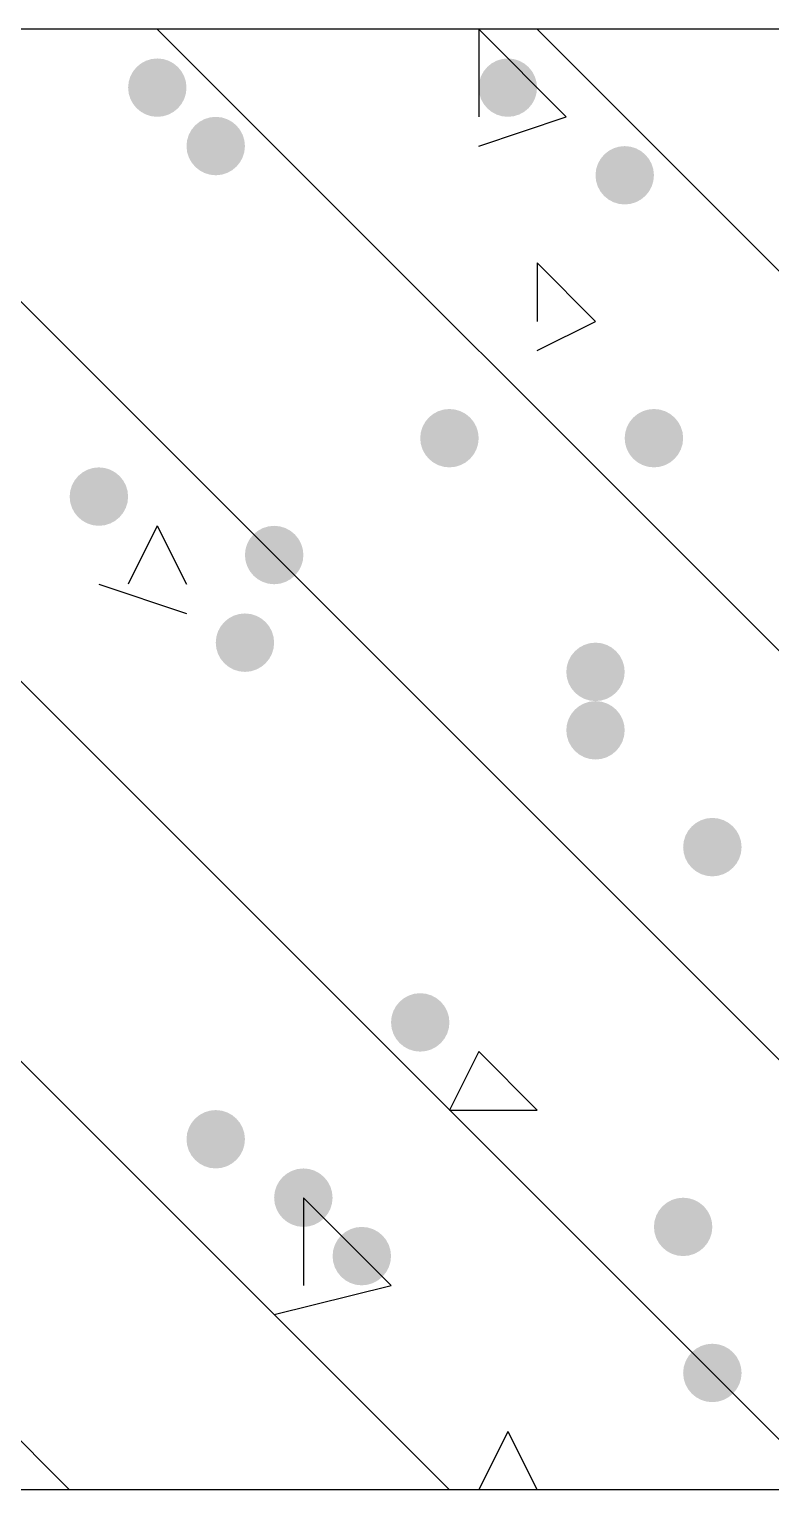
# Model space of a CAD drawing. Header units: inches. Extents: x 11 to 286, y 6 to 196.
# Drawn here: x 152.355 to 153.43, y 109.869 to 111.986 of the extents above; entities that cross this region are included whole.
import ezdxf

# ---------------------------------------------------------------- set-up
doc = ezdxf.new("R2010")
doc.units = ezdxf.units.IN
doc.header["$MEASUREMENT"] = 0
doc.layers.add('PDF_几何图形', color=7, linetype='Continuous')
doc.layers.add('PDF_实体填充', color=7, linetype='Continuous', true_color=0xffffff)

msp = doc.modelspace()

# ---------------------------------------------------------------- hatches: boundary and pattern name
at = {"layer": 'PDF_实体填充', "transparency": 33554559}
h = msp.add_hatch(color=7, dxfattribs=at)
edge = h.paths.add_edge_path(flags=0)
edge.add_spline(control_points=[(152.5834, 111.9011), (152.5834, 111.8778), (152.5644, 111.8588), (152.5411, 111.8588)], knot_values=[0, 0, 0, 0, 1, 1, 1, 1], degree=3, periodic=0)
edge.add_spline(control_points=[(152.5411, 111.8588), (152.5178, 111.8588), (152.4988, 111.8778), (152.4988, 111.9011)], knot_values=[0, 0, 0, 0, 1, 1, 1, 1], degree=3, periodic=0)
edge.add_line((152.4988, 111.9011), (152.4988, 111.9011))
edge.add_spline(control_points=[(152.4988, 111.9011), (152.4988, 111.9244), (152.5178, 111.9434), (152.5411, 111.9434)], knot_values=[0, 0, 0, 0, 1, 1, 1, 1], degree=3, periodic=0)
edge.add_spline(control_points=[(152.5411, 111.9434), (152.5644, 111.9434), (152.5834, 111.9244), (152.5834, 111.9011)], knot_values=[0, 0, 0, 0, 1, 1, 1, 1], degree=3, periodic=0)
edge.add_line((152.5834, 111.9011), (152.5834, 111.9011))
edge.add_line((152.5834, 111.9011), (152.5834, 111.9011))
h = msp.add_hatch(color=7, dxfattribs=at)
edge = h.paths.add_edge_path(flags=0)
edge.add_spline(control_points=[(153.0914, 111.9011), (153.0914, 111.8778), (153.0724, 111.8588), (153.0491, 111.8588)], knot_values=[0, 0, 0, 0, 1, 1, 1, 1], degree=3, periodic=0)
edge.add_spline(control_points=[(153.0491, 111.8588), (153.0258, 111.8588), (153.0068, 111.8778), (153.0068, 111.9011)], knot_values=[0, 0, 0, 0, 1, 1, 1, 1], degree=3, periodic=0)
edge.add_line((153.0068, 111.9011), (153.0068, 111.9011))
edge.add_spline(control_points=[(153.0068, 111.9011), (153.0068, 111.9244), (153.0258, 111.9434), (153.0491, 111.9434)], knot_values=[0, 0, 0, 0, 1, 1, 1, 1], degree=3, periodic=0)
edge.add_spline(control_points=[(153.0491, 111.9434), (153.0724, 111.9434), (153.0914, 111.9244), (153.0914, 111.9011)], knot_values=[0, 0, 0, 0, 1, 1, 1, 1], degree=3, periodic=0)
edge.add_line((153.0914, 111.9011), (153.0914, 111.9011))
edge.add_line((153.0914, 111.9011), (153.0914, 111.9011))
h = msp.add_hatch(color=7, dxfattribs=at)
edge = h.paths.add_edge_path(flags=0)
edge.add_spline(control_points=[(153.0914, 111.9011), (153.0914, 111.8778), (153.0724, 111.8588), (153.0491, 111.8588)], knot_values=[0, 0, 0, 0, 1, 1, 1, 1], degree=3, periodic=0)
edge.add_spline(control_points=[(153.0491, 111.8588), (153.0258, 111.8588), (153.0068, 111.8778), (153.0068, 111.9011)], knot_values=[0, 0, 0, 0, 1, 1, 1, 1], degree=3, periodic=0)
edge.add_line((153.0068, 111.9011), (153.0068, 111.9011))
edge.add_spline(control_points=[(153.0068, 111.9011), (153.0068, 111.9244), (153.0258, 111.9434), (153.0491, 111.9434)], knot_values=[0, 0, 0, 0, 1, 1, 1, 1], degree=3, periodic=0)
edge.add_spline(control_points=[(153.0491, 111.9434), (153.0724, 111.9434), (153.0914, 111.9244), (153.0914, 111.9011)], knot_values=[0, 0, 0, 0, 1, 1, 1, 1], degree=3, periodic=0)
edge.add_line((153.0914, 111.9011), (153.0914, 111.9011))
edge.add_line((153.0914, 111.9011), (153.0914, 111.9011))
h = msp.add_hatch(color=7, dxfattribs=at)
edge = h.paths.add_edge_path(flags=0)
edge.add_spline(control_points=[(152.6681, 111.8164), (152.6681, 111.7932), (152.6491, 111.7741), (152.6258, 111.7741)], knot_values=[0, 0, 0, 0, 1, 1, 1, 1], degree=3, periodic=0)
edge.add_spline(control_points=[(152.6258, 111.7741), (152.6025, 111.7741), (152.5834, 111.7932), (152.5834, 111.8164)], knot_values=[0, 0, 0, 0, 1, 1, 1, 1], degree=3, periodic=0)
edge.add_line((152.5834, 111.8164), (152.5834, 111.8164))
edge.add_spline(control_points=[(152.5834, 111.8164), (152.5834, 111.8397), (152.6025, 111.8588), (152.6258, 111.8588)], knot_values=[0, 0, 0, 0, 1, 1, 1, 1], degree=3, periodic=0)
edge.add_spline(control_points=[(152.6258, 111.8588), (152.6491, 111.8588), (152.6681, 111.8397), (152.6681, 111.8164)], knot_values=[0, 0, 0, 0, 1, 1, 1, 1], degree=3, periodic=0)
edge.add_line((152.6681, 111.8164), (152.6681, 111.8164))
edge.add_line((152.6681, 111.8164), (152.6681, 111.8164))
h = msp.add_hatch(color=7, dxfattribs=at)
edge = h.paths.add_edge_path(flags=0)
edge.add_spline(control_points=[(153.2608, 111.7741), (153.2608, 111.7508), (153.2417, 111.7318), (153.2184, 111.7318)], knot_values=[0, 0, 0, 0, 1, 1, 1, 1], degree=3, periodic=0)
edge.add_spline(control_points=[(153.2184, 111.7318), (153.1952, 111.7318), (153.1761, 111.7508), (153.1761, 111.7741)], knot_values=[0, 0, 0, 0, 1, 1, 1, 1], degree=3, periodic=0)
edge.add_line((153.1761, 111.7741), (153.1761, 111.7741))
edge.add_spline(control_points=[(153.1761, 111.7741), (153.1761, 111.7974), (153.1952, 111.8164), (153.2184, 111.8164)], knot_values=[0, 0, 0, 0, 1, 1, 1, 1], degree=3, periodic=0)
edge.add_spline(control_points=[(153.2184, 111.8164), (153.2417, 111.8164), (153.2608, 111.7974), (153.2608, 111.7741)], knot_values=[0, 0, 0, 0, 1, 1, 1, 1], degree=3, periodic=0)
edge.add_line((153.2608, 111.7741), (153.2608, 111.7741))
edge.add_line((153.2608, 111.7741), (153.2608, 111.7741))
h = msp.add_hatch(color=7, dxfattribs=at)
edge = h.paths.add_edge_path(flags=0)
edge.add_spline(control_points=[(153.0068, 111.3931), (153.0068, 111.3698), (152.9877, 111.3508), (152.9644, 111.3508)], knot_values=[0, 0, 0, 0, 1, 1, 1, 1], degree=3, periodic=0)
edge.add_spline(control_points=[(152.9644, 111.3508), (152.9412, 111.3508), (152.9221, 111.3698), (152.9221, 111.3931)], knot_values=[0, 0, 0, 0, 1, 1, 1, 1], degree=3, periodic=0)
edge.add_line((152.9221, 111.3931), (152.9221, 111.3931))
edge.add_spline(control_points=[(152.9221, 111.3931), (152.9221, 111.4164), (152.9412, 111.4354), (152.9644, 111.4354)], knot_values=[0, 0, 0, 0, 1, 1, 1, 1], degree=3, periodic=0)
edge.add_spline(control_points=[(152.9644, 111.4354), (152.9877, 111.4354), (153.0068, 111.4164), (153.0068, 111.3931)], knot_values=[0, 0, 0, 0, 1, 1, 1, 1], degree=3, periodic=0)
edge.add_line((153.0068, 111.3931), (153.0068, 111.3931))
edge.add_line((153.0068, 111.3931), (153.0068, 111.3931))
h = msp.add_hatch(color=7, dxfattribs=at)
edge = h.paths.add_edge_path(flags=0)
edge.add_spline(control_points=[(153.3031, 111.3931), (153.3031, 111.3698), (153.2841, 111.3508), (153.2608, 111.3508)], knot_values=[0, 0, 0, 0, 1, 1, 1, 1], degree=3, periodic=0)
edge.add_spline(control_points=[(153.2608, 111.3508), (153.2375, 111.3508), (153.2184, 111.3698), (153.2184, 111.3931)], knot_values=[0, 0, 0, 0, 1, 1, 1, 1], degree=3, periodic=0)
edge.add_line((153.2184, 111.3931), (153.2184, 111.3931))
edge.add_spline(control_points=[(153.2184, 111.3931), (153.2184, 111.4164), (153.2375, 111.4354), (153.2608, 111.4354)], knot_values=[0, 0, 0, 0, 1, 1, 1, 1], degree=3, periodic=0)
edge.add_spline(control_points=[(153.2608, 111.4354), (153.2841, 111.4354), (153.3031, 111.4164), (153.3031, 111.3931)], knot_values=[0, 0, 0, 0, 1, 1, 1, 1], degree=3, periodic=0)
edge.add_line((153.3031, 111.3931), (153.3031, 111.3931))
edge.add_line((153.3031, 111.3931), (153.3031, 111.3931))
h = msp.add_hatch(color=7, dxfattribs=at)
edge = h.paths.add_edge_path(flags=0)
edge.add_spline(control_points=[(152.4988, 111.3084), (152.4988, 111.2852), (152.4797, 111.2661), (152.4564, 111.2661)], knot_values=[0, 0, 0, 0, 1, 1, 1, 1], degree=3, periodic=0)
edge.add_spline(control_points=[(152.4564, 111.2661), (152.4332, 111.2661), (152.4141, 111.2852), (152.4141, 111.3084)], knot_values=[0, 0, 0, 0, 1, 1, 1, 1], degree=3, periodic=0)
edge.add_line((152.4141, 111.3084), (152.4141, 111.3084))
edge.add_spline(control_points=[(152.4141, 111.3084), (152.4141, 111.3317), (152.4332, 111.3508), (152.4564, 111.3508)], knot_values=[0, 0, 0, 0, 1, 1, 1, 1], degree=3, periodic=0)
edge.add_spline(control_points=[(152.4564, 111.3508), (152.4797, 111.3508), (152.4988, 111.3317), (152.4988, 111.3084)], knot_values=[0, 0, 0, 0, 1, 1, 1, 1], degree=3, periodic=0)
edge.add_line((152.4988, 111.3084), (152.4988, 111.3084))
edge.add_line((152.4988, 111.3084), (152.4988, 111.3084))
h = msp.add_hatch(color=7, dxfattribs=at)
edge = h.paths.add_edge_path(flags=0)
edge.add_spline(control_points=[(152.7528, 111.2238), (152.7528, 111.2005), (152.7337, 111.1814), (152.7104, 111.1814)], knot_values=[0, 0, 0, 0, 1, 1, 1, 1], degree=3, periodic=0)
edge.add_spline(control_points=[(152.7104, 111.1814), (152.6872, 111.1814), (152.6681, 111.2005), (152.6681, 111.2238)], knot_values=[0, 0, 0, 0, 1, 1, 1, 1], degree=3, periodic=0)
edge.add_line((152.6681, 111.2238), (152.6681, 111.2238))
edge.add_spline(control_points=[(152.6681, 111.2238), (152.6681, 111.2471), (152.6872, 111.2661), (152.7104, 111.2661)], knot_values=[0, 0, 0, 0, 1, 1, 1, 1], degree=3, periodic=0)
edge.add_spline(control_points=[(152.7104, 111.2661), (152.7337, 111.2661), (152.7528, 111.2471), (152.7528, 111.2238)], knot_values=[0, 0, 0, 0, 1, 1, 1, 1], degree=3, periodic=0)
edge.add_line((152.7528, 111.2238), (152.7528, 111.2238))
edge.add_line((152.7528, 111.2238), (152.7528, 111.2238))
h = msp.add_hatch(color=7, dxfattribs=at)
edge = h.paths.add_edge_path(flags=0)
edge.add_spline(control_points=[(152.7104, 111.0968), (152.7104, 111.0735), (152.6914, 111.0544), (152.6681, 111.0544)], knot_values=[0, 0, 0, 0, 1, 1, 1, 1], degree=3, periodic=0)
edge.add_spline(control_points=[(152.6681, 111.0544), (152.6448, 111.0544), (152.6258, 111.0735), (152.6258, 111.0968)], knot_values=[0, 0, 0, 0, 1, 1, 1, 1], degree=3, periodic=0)
edge.add_line((152.6258, 111.0968), (152.6258, 111.0968))
edge.add_spline(control_points=[(152.6258, 111.0968), (152.6258, 111.1201), (152.6448, 111.1391), (152.6681, 111.1391)], knot_values=[0, 0, 0, 0, 1, 1, 1, 1], degree=3, periodic=0)
edge.add_spline(control_points=[(152.6681, 111.1391), (152.6914, 111.1391), (152.7104, 111.1201), (152.7104, 111.0968)], knot_values=[0, 0, 0, 0, 1, 1, 1, 1], degree=3, periodic=0)
edge.add_line((152.7104, 111.0968), (152.7104, 111.0968))
edge.add_line((152.7104, 111.0968), (152.7104, 111.0968))
h = msp.add_hatch(color=7, dxfattribs=at)
edge = h.paths.add_edge_path(flags=0)
edge.add_spline(control_points=[(153.2184, 111.0544), (153.2184, 111.0312), (153.1994, 111.0121), (153.1761, 111.0121)], knot_values=[0, 0, 0, 0, 1, 1, 1, 1], degree=3, periodic=0)
edge.add_spline(control_points=[(153.1761, 111.0121), (153.1528, 111.0121), (153.1338, 111.0312), (153.1338, 111.0544)], knot_values=[0, 0, 0, 0, 1, 1, 1, 1], degree=3, periodic=0)
edge.add_line((153.1338, 111.0544), (153.1338, 111.0544))
edge.add_spline(control_points=[(153.1338, 111.0544), (153.1338, 111.0777), (153.1528, 111.0968), (153.1761, 111.0968)], knot_values=[0, 0, 0, 0, 1, 1, 1, 1], degree=3, periodic=0)
edge.add_spline(control_points=[(153.1761, 111.0968), (153.1994, 111.0968), (153.2184, 111.0777), (153.2184, 111.0544)], knot_values=[0, 0, 0, 0, 1, 1, 1, 1], degree=3, periodic=0)
edge.add_line((153.2184, 111.0544), (153.2184, 111.0544))
edge.add_line((153.2184, 111.0544), (153.2184, 111.0544))
h = msp.add_hatch(color=7, dxfattribs=at)
edge = h.paths.add_edge_path(flags=0)
edge.add_spline(control_points=[(153.2184, 110.9698), (153.2184, 110.9465), (153.1994, 110.9274), (153.1761, 110.9274)], knot_values=[0, 0, 0, 0, 1, 1, 1, 1], degree=3, periodic=0)
edge.add_spline(control_points=[(153.1761, 110.9274), (153.1528, 110.9274), (153.1338, 110.9465), (153.1338, 110.9698)], knot_values=[0, 0, 0, 0, 1, 1, 1, 1], degree=3, periodic=0)
edge.add_line((153.1338, 110.9698), (153.1338, 110.9698))
edge.add_spline(control_points=[(153.1338, 110.9698), (153.1338, 110.9931), (153.1528, 111.0121), (153.1761, 111.0121)], knot_values=[0, 0, 0, 0, 1, 1, 1, 1], degree=3, periodic=0)
edge.add_spline(control_points=[(153.1761, 111.0121), (153.1994, 111.0121), (153.2184, 110.9931), (153.2184, 110.9698)], knot_values=[0, 0, 0, 0, 1, 1, 1, 1], degree=3, periodic=0)
edge.add_line((153.2184, 110.9698), (153.2184, 110.9698))
edge.add_line((153.2184, 110.9698), (153.2184, 110.9698))
h = msp.add_hatch(color=7, dxfattribs=at)
edge = h.paths.add_edge_path(flags=0)
edge.add_spline(control_points=[(153.3878, 110.8004), (153.3878, 110.7772), (153.3687, 110.7581), (153.3454, 110.7581)], knot_values=[0, 0, 0, 0, 1, 1, 1, 1], degree=3, periodic=0)
edge.add_spline(control_points=[(153.3454, 110.7581), (153.3222, 110.7581), (153.3031, 110.7772), (153.3031, 110.8004)], knot_values=[0, 0, 0, 0, 1, 1, 1, 1], degree=3, periodic=0)
edge.add_line((153.3031, 110.8004), (153.3031, 110.8004))
edge.add_spline(control_points=[(153.3031, 110.8004), (153.3031, 110.8237), (153.3222, 110.8428), (153.3454, 110.8428)], knot_values=[0, 0, 0, 0, 1, 1, 1, 1], degree=3, periodic=0)
edge.add_spline(control_points=[(153.3454, 110.8428), (153.3687, 110.8428), (153.3878, 110.8237), (153.3878, 110.8004)], knot_values=[0, 0, 0, 0, 1, 1, 1, 1], degree=3, periodic=0)
edge.add_line((153.3878, 110.8004), (153.3878, 110.8004))
edge.add_line((153.3878, 110.8004), (153.3878, 110.8004))
h = msp.add_hatch(color=7, dxfattribs=at)
edge = h.paths.add_edge_path(flags=0)
edge.add_spline(control_points=[(152.9644, 110.5464), (152.9644, 110.5232), (152.9454, 110.5041), (152.9221, 110.5041)], knot_values=[0, 0, 0, 0, 1, 1, 1, 1], degree=3, periodic=0)
edge.add_spline(control_points=[(152.9221, 110.5041), (152.8988, 110.5041), (152.8798, 110.5232), (152.8798, 110.5464)], knot_values=[0, 0, 0, 0, 1, 1, 1, 1], degree=3, periodic=0)
edge.add_line((152.8798, 110.5464), (152.8798, 110.5464))
edge.add_spline(control_points=[(152.8798, 110.5464), (152.8798, 110.5697), (152.8988, 110.5888), (152.9221, 110.5888)], knot_values=[0, 0, 0, 0, 1, 1, 1, 1], degree=3, periodic=0)
edge.add_spline(control_points=[(152.9221, 110.5888), (152.9454, 110.5888), (152.9644, 110.5697), (152.9644, 110.5464)], knot_values=[0, 0, 0, 0, 1, 1, 1, 1], degree=3, periodic=0)
edge.add_line((152.9644, 110.5464), (152.9644, 110.5464))
edge.add_line((152.9644, 110.5464), (152.9644, 110.5464))
h = msp.add_hatch(color=7, dxfattribs=at)
edge = h.paths.add_edge_path(flags=0)
edge.add_spline(control_points=[(152.6681, 110.3771), (152.6681, 110.3538), (152.6491, 110.3348), (152.6258, 110.3348)], knot_values=[0, 0, 0, 0, 1, 1, 1, 1], degree=3, periodic=0)
edge.add_spline(control_points=[(152.6258, 110.3348), (152.6025, 110.3348), (152.5834, 110.3538), (152.5834, 110.3771)], knot_values=[0, 0, 0, 0, 1, 1, 1, 1], degree=3, periodic=0)
edge.add_line((152.5834, 110.3771), (152.5834, 110.3771))
edge.add_spline(control_points=[(152.5834, 110.3771), (152.5834, 110.4004), (152.6025, 110.4194), (152.6258, 110.4194)], knot_values=[0, 0, 0, 0, 1, 1, 1, 1], degree=3, periodic=0)
edge.add_spline(control_points=[(152.6258, 110.4194), (152.6491, 110.4194), (152.6681, 110.4004), (152.6681, 110.3771)], knot_values=[0, 0, 0, 0, 1, 1, 1, 1], degree=3, periodic=0)
edge.add_line((152.6681, 110.3771), (152.6681, 110.3771))
edge.add_line((152.6681, 110.3771), (152.6681, 110.3771))
h = msp.add_hatch(color=7, dxfattribs=at)
edge = h.paths.add_edge_path(flags=0)
edge.add_spline(control_points=[(152.7951, 110.2924), (152.7951, 110.2692), (152.7761, 110.2501), (152.7528, 110.2501)], knot_values=[0, 0, 0, 0, 1, 1, 1, 1], degree=3, periodic=0)
edge.add_spline(control_points=[(152.7528, 110.2501), (152.7295, 110.2501), (152.7104, 110.2692), (152.7104, 110.2924)], knot_values=[0, 0, 0, 0, 1, 1, 1, 1], degree=3, periodic=0)
edge.add_line((152.7104, 110.2924), (152.7104, 110.2924))
edge.add_spline(control_points=[(152.7104, 110.2924), (152.7104, 110.3157), (152.7295, 110.3348), (152.7528, 110.3348)], knot_values=[0, 0, 0, 0, 1, 1, 1, 1], degree=3, periodic=0)
edge.add_spline(control_points=[(152.7528, 110.3348), (152.7761, 110.3348), (152.7951, 110.3157), (152.7951, 110.2924)], knot_values=[0, 0, 0, 0, 1, 1, 1, 1], degree=3, periodic=0)
edge.add_line((152.7951, 110.2924), (152.7951, 110.2924))
edge.add_line((152.7951, 110.2924), (152.7951, 110.2924))
h = msp.add_hatch(color=7, dxfattribs=at)
edge = h.paths.add_edge_path(flags=0)
edge.add_spline(control_points=[(153.3454, 110.2501), (153.3454, 110.2268), (153.3264, 110.2078), (153.3031, 110.2078)], knot_values=[0, 0, 0, 0, 1, 1, 1, 1], degree=3, periodic=0)
edge.add_spline(control_points=[(153.3031, 110.2078), (153.2798, 110.2078), (153.2608, 110.2268), (153.2608, 110.2501)], knot_values=[0, 0, 0, 0, 1, 1, 1, 1], degree=3, periodic=0)
edge.add_line((153.2608, 110.2501), (153.2608, 110.2501))
edge.add_spline(control_points=[(153.2608, 110.2501), (153.2608, 110.2734), (153.2798, 110.2924), (153.3031, 110.2924)], knot_values=[0, 0, 0, 0, 1, 1, 1, 1], degree=3, periodic=0)
edge.add_spline(control_points=[(153.3031, 110.2924), (153.3264, 110.2924), (153.3454, 110.2734), (153.3454, 110.2501)], knot_values=[0, 0, 0, 0, 1, 1, 1, 1], degree=3, periodic=0)
edge.add_line((153.3454, 110.2501), (153.3454, 110.2501))
edge.add_line((153.3454, 110.2501), (153.3454, 110.2501))
h = msp.add_hatch(color=7, dxfattribs=at)
edge = h.paths.add_edge_path(flags=0)
edge.add_spline(control_points=[(152.8798, 110.2078), (152.8798, 110.1845), (152.8607, 110.1654), (152.8374, 110.1654)], knot_values=[0, 0, 0, 0, 1, 1, 1, 1], degree=3, periodic=0)
edge.add_spline(control_points=[(152.8374, 110.1654), (152.8142, 110.1654), (152.7951, 110.1845), (152.7951, 110.2078)], knot_values=[0, 0, 0, 0, 1, 1, 1, 1], degree=3, periodic=0)
edge.add_line((152.7951, 110.2078), (152.7951, 110.2078))
edge.add_spline(control_points=[(152.7951, 110.2078), (152.7951, 110.2311), (152.8142, 110.2501), (152.8374, 110.2501)], knot_values=[0, 0, 0, 0, 1, 1, 1, 1], degree=3, periodic=0)
edge.add_spline(control_points=[(152.8374, 110.2501), (152.8607, 110.2501), (152.8798, 110.2311), (152.8798, 110.2078)], knot_values=[0, 0, 0, 0, 1, 1, 1, 1], degree=3, periodic=0)
edge.add_line((152.8798, 110.2078), (152.8798, 110.2078))
edge.add_line((152.8798, 110.2078), (152.8798, 110.2078))
h = msp.add_hatch(color=7, dxfattribs=at)
edge = h.paths.add_edge_path(flags=0)
edge.add_spline(control_points=[(153.3878, 110.0384), (153.3878, 110.0152), (153.3687, 109.9961), (153.3454, 109.9961)], knot_values=[0, 0, 0, 0, 1, 1, 1, 1], degree=3, periodic=0)
edge.add_spline(control_points=[(153.3454, 109.9961), (153.3222, 109.9961), (153.3031, 110.0152), (153.3031, 110.0384)], knot_values=[0, 0, 0, 0, 1, 1, 1, 1], degree=3, periodic=0)
edge.add_line((153.3031, 110.0384), (153.3031, 110.0384))
edge.add_spline(control_points=[(153.3031, 110.0384), (153.3031, 110.0617), (153.3222, 110.0808), (153.3454, 110.0808)], knot_values=[0, 0, 0, 0, 1, 1, 1, 1], degree=3, periodic=0)
edge.add_spline(control_points=[(153.3454, 110.0808), (153.3687, 110.0808), (153.3878, 110.0617), (153.3878, 110.0384)], knot_values=[0, 0, 0, 0, 1, 1, 1, 1], degree=3, periodic=0)
edge.add_line((153.3878, 110.0384), (153.3878, 110.0384))
edge.add_line((153.3878, 110.0384), (153.3878, 110.0384))

# ---------------------------------------------------------------- linework, layer by layer
at = {"layer": 'PDF_几何图形'}
for p, q in [((161.7698, 111.9858), (133.0678, 111.9858)), ((150.2974, 111.9858), (152.4141, 109.8691)), ((150.8478, 111.9858), (152.9644, 109.8691)), ((151.3981, 111.9858), (153.5148, 109.8691)), ((151.9484, 111.9858), (154.0651, 109.8691)), ((152.5411, 111.9858), (154.6578, 109.8691)), ((153.0068, 111.9858), (153.1338, 111.8588)), ((153.0068, 111.9858), (153.0068, 111.8588)), ((153.0914, 111.9858), (155.2081, 109.8691)), ((153.0068, 111.8164), (153.1338, 111.8588)), ((153.0914, 111.6471), (153.1761, 111.5624)), ((153.0914, 111.6471), (153.0914, 111.5624)), ((153.0914, 111.5201), (153.1761, 111.5624)), ((152.5411, 111.2661), (152.4988, 111.1814)), ((152.5411, 111.2661), (152.5834, 111.1814)), ((152.4564, 111.1814), (152.5834, 111.1391)), ((153.0068, 110.5041), (152.9644, 110.4194)), ((153.0068, 110.5041), (153.0914, 110.4194)), ((152.9644, 110.4194), (153.0914, 110.4194)), ((152.7528, 110.2924), (152.8798, 110.1654)), ((152.7528, 110.2924), (152.7528, 110.1654)), ((152.7104, 110.1231), (152.8798, 110.1654)), ((153.0491, 109.9538), (153.0068, 109.8691)), ((153.0491, 109.9538), (153.0914, 109.8691)), ((161.7698, 109.8691), (133.0678, 109.8691))]:
    msp.add_line(p, q, dxfattribs=at)

doc.saveas('drawing.dxf')
